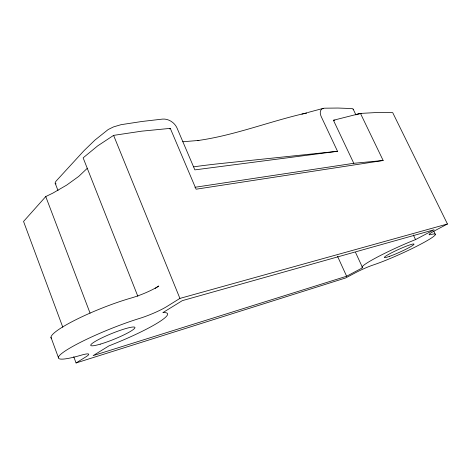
<?xml version="1.0" encoding="UTF-8"?>
<svg xmlns="http://www.w3.org/2000/svg" width="471" height="471" viewBox="0 0 471 471"><rect width="100%" height="100%" fill="white"/><g stroke="black" fill="none" stroke-linecap="round" stroke-linejoin="round"><path stroke-width="0.71" d="M87.341 168.247L78.71 176.419L66.688 185.097L52.834 193.128L45.752 196.566L23.55 221.452L62.808 327.239M169.637 128.93L170.296 128.371L196.101 189.201L383.153 160.493L360.462 113.417L333.427 120.258L353.792 163.302L383.153 160.493M170.296 128.371L141.588 131.179L113.599 135.377L97.662 145.892L83.131 157.856L137.862 296.324M155.171 288.382L158.78 286.015A22.867 3.803 -22.1 0 1 131.356 297.966A57.58 8.808 -21.8 0 0 75.248 320.045A57.58 8.808 -21.8 0 0 51.28 338.337M73.77 356.777L76.066 362.958L85.922 356.835A20.824 2.49 -21.8 0 0 80.906 355.264A57.898 7.507 -22.1 0 1 67.029 349.788A57.898 7.507 -22.1 0 1 139.422 318.467A23.002 3.244 -22.3 0 0 166.999 306.438L179.916 298.408L447.45 223.996L392.714 112.657L377.283 112.498L360.462 113.417M346.621 276.23L362.605 267.734A40.953 3.739 -24.3 0 1 376.747 257.413A40.953 3.739 -24.3 0 1 415.546 239.609L434.085 229.754L182.342 300.633L162.878 312.626A60.082 7.789 -22.1 0 1 108.954 345.873L93.128 355.629L346.621 276.23L337.477 256.177M447.45 223.996L435.269 230.454A15.508 1.442 -24.7 0 0 430.8 234.564A39.47 3.603 -24.3 0 1 420.621 244.231A39.47 3.603 -24.3 0 1 373.179 265.002A14.065 1.242 -24.1 0 0 355.67 272.638L345.608 277.972L76.066 362.958M355.946 114.93L353.168 109.148L352.267 108.571L338.048 108.042L324.46 108.189C322.382 108.165 320.498 109.737 320.315 111.833A8.619 4.751 54.4 0 0 321.352 116.89L337.519 151.291L194.859 169.878L177.143 128.312A10.603 7.036 49 0 0 172.716 122.466C169.896 120.193 166.287 118.786 162.63 119.086L142.224 121.441L121.141 124.662L113.546 126.893L108.212 129.513L95.018 140.022L84.044 150.626L56.349 180.823A9.92 2.726 -29.9 0 0 56.102 183.931M301.893 114.117L306.886 112.922C270.336 121.076 235.005 135.342 197.832 140.541M307.475 112.598L323.241 108.365M356.853 114.294L361.522 113.323L358.655 113.852M194.929 187.287L353.792 163.302M182.795 141.759L198.892 140.429M337.519 151.291L216.26 164.002A41.248 0.895 -6 0 0 193.74 166.852M333.427 120.258L334.822 120.217M433.809 231.267L435.345 234.423M413.32 234.976L415.546 239.609M355.546 252.444L362.605 267.734M113.599 135.377L179.916 298.408M55.178 183.225L57.992 190.543M45.752 196.566L90.079 313.168M50.962 337.277L58.363 357.448M353.168 109.148L353.173 109.596M100.235 344.16A23.838 3.085 -22.1 0 0 134.871 327.928A23.838 3.085 -22.1 0 0 103.361 337.177A23.838 3.085 -22.1 0 0 100.235 344.16M389.752 256.265A16.267 1.484 -24.3 0 0 413.844 244.502A16.267 1.484 -24.3 0 0 394.056 251.561A16.267 1.484 -24.3 0 0 389.752 256.265"/></g></svg>
